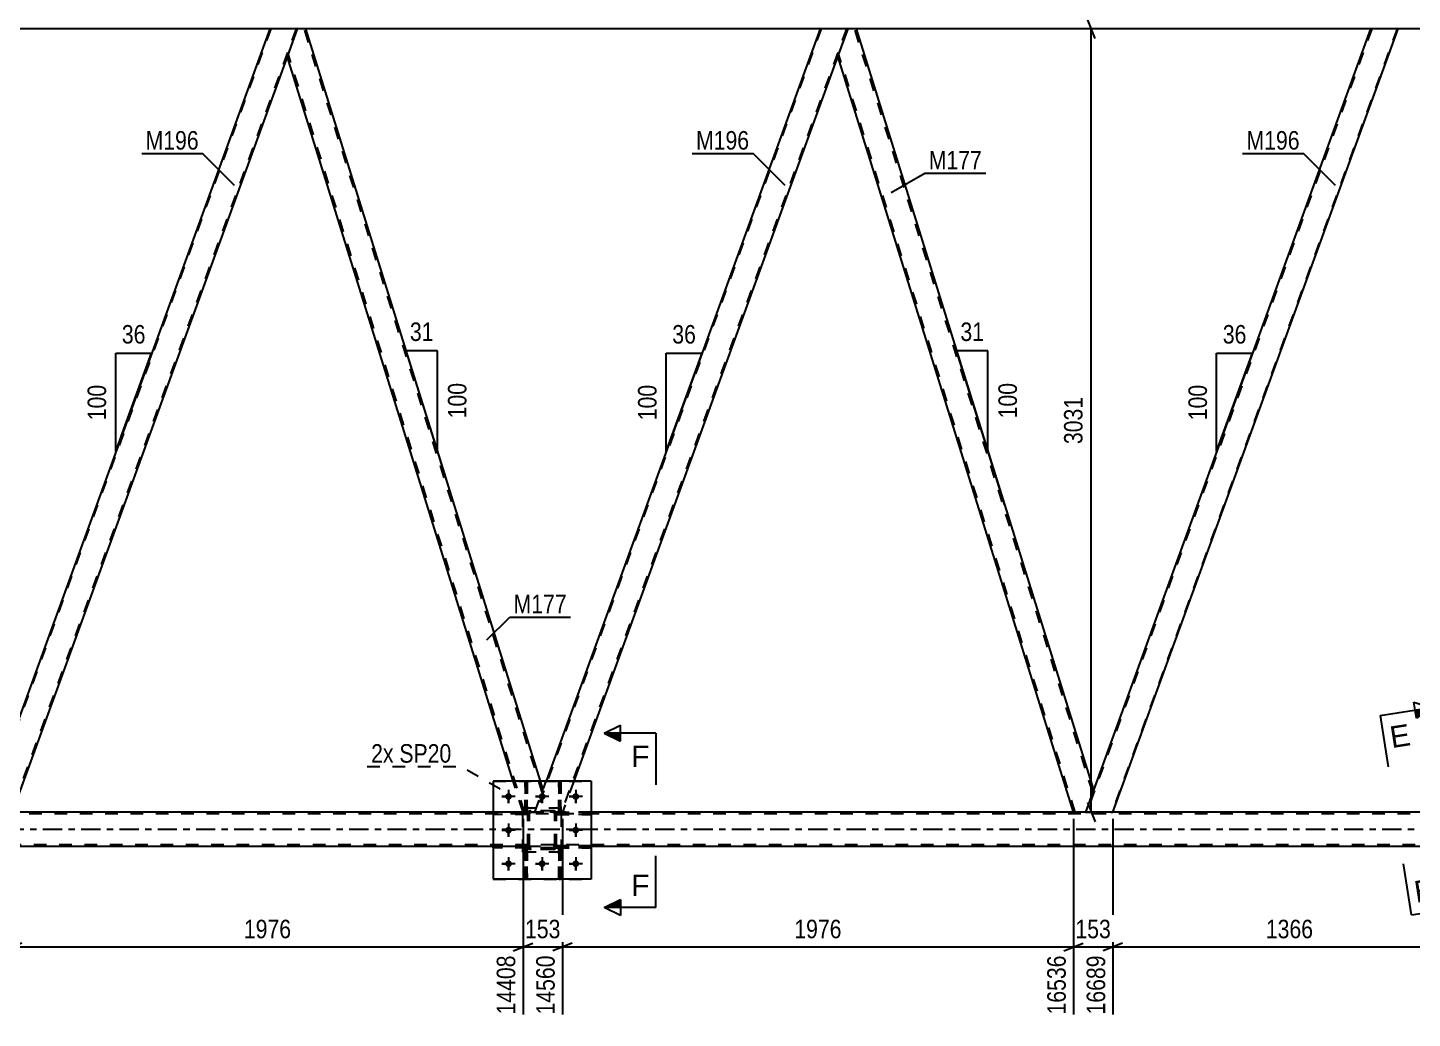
# Model space of a CAD drawing. Header units: millimetres. Extents: x 0 to 841, y 0 to 594.
# Drawn here: x 515.3 to 729.5, y 298.8 to 452 of the extents above; entities that cross this region are included whole.
import ezdxf

# ---------------------------------------------------------------- set-up
doc = ezdxf.new("R2010")
doc.units = ezdxf.units.MM
doc.linetypes.add('DXK_LINE_DOT2', pattern=[3.9198, 1.9599, -1.9599])
doc.linetypes.add('DXK_LINE_DOT3', pattern=[5.9187, 2.979, -0.9799, 0.9799, -0.9799])
doc.styles.add('Arial', font='ARIAL.TTF', dxfattribs={"height": 0.2})
doc.styles.add('Arial Narrow', font='ARIALN.TTF', dxfattribs={"height": 0.2})

# ---------------------------------------------------------------- blocks, each defined once
blk = doc.blocks.new('Part-318933943-5283 - 4933')
at = {"color": 7, "linetype": 'DXK_LINE_DOT2'}
for p, q in [((587.29, 335.47), (602.49, 335.47)), ((587.29, 335.47), (587.29, 320.27)), ((602.49, 335.47), (602.49, 320.27)), ((587.29, 320.27), (602.49, 320.27))]:
    blk.add_line(p, q, dxfattribs=at)
blk = doc.blocks.new('Part-318933943-5340 - 4933')
at = {"color": 7, "linetype": 'DXK_LINE_DOT2'}
for p, q in [((597.89, 331.27), (591.89, 331.27)), ((591.89, 324.47), (591.89, 331.27)), ((597.89, 324.47), (597.89, 331.27)), ((597.89, 324.47), (591.89, 324.47))]:
    blk.add_line(p, q, dxfattribs=at)
blk = doc.blocks.new('Part-318933943-5014 - 4933')
at = {"color": 7, "linetype": 'DXK_LINE_DOT2'}
for p, q in [((597.45, 320.27), (597.45, 325.1)), ((597.45, 325.1), (597.77, 325.1)), ((597.45, 324.5), (597.77, 324.5)), ((597.77, 325.1), (597.77, 320.27)), ((597.77, 320.27), (597.45, 320.27))]:
    blk.add_line(p, q, dxfattribs=at)
blk = doc.blocks.new('Bolt-318933943-5167 - 4933')
at = {"linetype": 'Continuous'}
for points in [[(590.21, 333.07, -1), (589.17, 333.07, -1)], [(595.41, 333.07, -1), (594.37, 333.07, -1)], [(600.61, 333.07, -1), (599.57, 333.07, -1)], [(590.21, 327.87, -1), (589.17, 327.87, -1)], [(600.61, 327.87, -1), (599.57, 327.87, -1)], [(590.21, 322.67, -1), (589.17, 322.67, -1)], [(595.41, 322.67, -1), (594.37, 322.67, -1)], [(600.61, 322.67, -1), (599.57, 322.67, -1)]]:
    blk.add_hatch(color=1, dxfattribs=at).paths.add_polyline_path(points)
at = {"color": 1, "linetype": 'Continuous'}
for p, q in [((589.69, 334.11), (589.69, 332.03)), ((594.89, 334.11), (594.89, 332.03)), ((600.09, 334.11), (600.09, 332.03)), ((590.73, 333.07), (588.65, 333.07)), ((595.93, 333.07), (593.85, 333.07)), ((601.13, 333.07), (599.05, 333.07)), ((590.73, 327.87), (588.65, 327.87)), ((589.69, 328.91), (589.69, 326.83)), ((601.13, 327.87), (599.05, 327.87)), ((600.09, 328.91), (600.09, 326.83)), ((589.69, 323.71), (589.69, 321.63)), ((594.89, 323.71), (594.89, 321.63)), ((600.09, 323.71), (600.09, 321.63)), ((590.73, 322.67), (588.65, 322.67)), ((595.93, 322.67), (593.85, 322.67)), ((601.13, 322.67), (599.05, 322.67))]:
    blk.add_line(p, q, dxfattribs=at)
blk = doc.blocks.new('Part-318933943-5245 - 4933')
at = {"color": 7, "linetype": 'DXK_LINE_DOT2'}
for p, q in [((638.07, 451.86), (593.95, 330.64)), ((641.98, 451.86), (597.86, 330.64)), ((642.15, 451.86), (640.62, 447.66)), ((593.78, 330.64), (595.53, 335.47)), ((599.79, 335.47), (598.03, 330.64)), ((598.03, 330.64), (593.78, 330.64))]:
    blk.add_line(p, q, dxfattribs=at)
at = {"color": 2, "linetype": 'Continuous'}
for p, q in [((637.9, 451.86), (595.53, 335.47)), ((642.15, 451.86), (637.9, 451.86)), ((640.62, 447.66), (599.79, 335.47))]:
    blk.add_line(p, q, dxfattribs=at)
blk = doc.blocks.new('Part-318933943-5008 - 4933')
at = {"color": 7, "linetype": 'DXK_LINE_DOT2'}
for p, q in [((597.45, 330.62), (597.45, 335.47)), ((597.45, 335.47), (597.77, 335.47)), ((597.77, 335.47), (597.77, 330.62)), ((597.45, 331.22), (597.77, 331.22)), ((597.77, 330.62), (597.45, 330.62))]:
    blk.add_line(p, q, dxfattribs=at)
blk = doc.blocks.new('Part-318933943-5011 - 4933')
at = {"color": 7, "linetype": 'DXK_LINE_DOT2'}
for p, q in [((592.25, 330.62), (592.25, 335.47)), ((592.25, 335.47), (592.57, 335.47)), ((592.57, 335.47), (592.57, 330.62)), ((592.25, 331.22), (592.57, 331.22)), ((592.57, 330.62), (592.25, 330.62))]:
    blk.add_line(p, q, dxfattribs=at)
blk = doc.blocks.new('Part-318933943-5017 - 4933')
at = {"color": 7, "linetype": 'DXK_LINE_DOT2'}
for p, q in [((592.25, 320.27), (592.25, 325.1)), ((592.25, 325.1), (592.57, 325.1)), ((592.25, 324.5), (592.57, 324.5)), ((592.57, 325.1), (592.57, 320.27)), ((592.57, 320.27), (592.25, 320.27))]:
    blk.add_line(p, q, dxfattribs=at)
blk = doc.blocks.new('Part-318933943-5123 - 4933')
at = {"color": 7, "linetype": 'DXK_LINE_DOT2'}
for p, q in [((597.77, 325.1), (597.45, 325.1)), ((597.45, 325.1), (597.45, 320.27)), ((597.45, 324.5), (597.77, 324.5)), ((597.77, 320.27), (597.77, 325.1)), ((597.45, 320.27), (597.77, 320.27))]:
    blk.add_line(p, q, dxfattribs=at)
blk = doc.blocks.new('Part-318933943-5070 - 4933')
at = {"color": 7, "linetype": 'DXK_LINE_DOT2'}
for p, q in [((592.69, 325.43), (587.29, 325.43)), ((587.29, 325.11), (587.29, 325.43)), ((592.69, 325.11), (587.29, 325.11)), ((592.09, 325.11), (592.09, 325.43)), ((592.69, 325.43), (592.69, 325.11))]:
    blk.add_line(p, q, dxfattribs=at)
blk = doc.blocks.new('Part-318933943-5071 - 4933')
at = {"color": 7, "linetype": 'DXK_LINE_DOT2'}
for p, q in [((592.69, 330.63), (587.29, 330.63)), ((587.29, 330.31), (587.29, 330.63)), ((592.69, 330.31), (587.29, 330.31)), ((592.09, 330.31), (592.09, 330.63)), ((592.69, 330.63), (592.69, 330.31))]:
    blk.add_line(p, q, dxfattribs=at)
blk = doc.blocks.new('Part-318933943-5119 - 4933')
at = {"color": 7, "linetype": 'DXK_LINE_DOT2'}
for p, q in [((602.49, 325.43), (597.09, 325.43)), ((597.09, 325.43), (597.09, 325.11)), ((597.09, 325.11), (602.49, 325.11)), ((597.69, 325.11), (597.69, 325.43)), ((602.49, 325.11), (602.49, 325.43))]:
    blk.add_line(p, q, dxfattribs=at)
blk = doc.blocks.new('Part-318933943-5120 - 4933')
at = {"color": 7, "linetype": 'DXK_LINE_DOT2'}
for p, q in [((602.49, 330.63), (597.09, 330.63)), ((597.09, 330.63), (597.09, 330.31)), ((597.09, 330.31), (602.49, 330.31)), ((597.69, 330.31), (597.69, 330.63)), ((602.49, 330.31), (602.49, 330.63))]:
    blk.add_line(p, q, dxfattribs=at)
blk = doc.blocks.new('Bolt-318933943-5168 - 4933')
at = {"color": 1, "linetype": 'Continuous'}
for p, q in [((589.69, 334.11), (589.69, 333.41)), ((594.89, 334.11), (594.89, 333.41)), ((600.09, 334.11), (600.09, 333.41)), ((588.65, 333.07), (589.35, 333.07)), ((589.69, 332.03), (589.69, 332.72)), ((590.73, 333.07), (590.04, 333.07)), ((593.85, 333.07), (594.55, 333.07)), ((594.89, 332.03), (594.89, 332.72)), ((595.93, 333.07), (595.24, 333.07)), ((599.05, 333.07), (599.75, 333.07)), ((600.09, 332.03), (600.09, 332.72)), ((601.13, 333.07), (600.44, 333.07)), ((588.65, 327.87), (589.35, 327.87)), ((589.69, 328.91), (589.69, 328.21)), ((590.73, 327.87), (590.04, 327.87)), ((599.05, 327.87), (599.75, 327.87)), ((600.09, 328.91), (600.09, 328.21)), ((601.13, 327.87), (600.44, 327.87)), ((589.69, 326.83), (589.69, 327.52)), ((600.09, 326.83), (600.09, 327.52)), ((589.69, 323.71), (589.69, 323.01)), ((594.89, 323.71), (594.89, 323.01)), ((600.09, 323.71), (600.09, 323.01)), ((588.65, 322.67), (589.35, 322.67)), ((589.69, 321.63), (589.69, 322.32)), ((590.73, 322.67), (590.04, 322.67)), ((593.85, 322.67), (594.55, 322.67)), ((594.89, 321.63), (594.89, 322.32)), ((595.93, 322.67), (595.24, 322.67)), ((599.05, 322.67), (599.75, 322.67)), ((600.09, 321.63), (600.09, 322.32)), ((601.13, 322.67), (600.44, 322.67))]:
    blk.add_line(p, q, dxfattribs=at)
blk = doc.blocks.new('Part-318933943-5229 - 4933')
at = {"color": 7, "linetype": 'DXK_LINE_DOT2'}
for p, q in [((597.89, 331.27), (591.89, 331.27)), ((591.89, 324.47), (591.89, 331.27)), ((597.89, 324.47), (597.89, 331.27)), ((597.89, 324.47), (591.89, 324.47))]:
    blk.add_line(p, q, dxfattribs=at)
blk = doc.blocks.new('Part-318933943-5246 - 4933')
at = {"color": 7, "linetype": 'DXK_LINE_DOT2'}
for p, q in [((592.69, 330.63), (587.29, 330.63)), ((587.29, 330.63), (587.29, 330.31)), ((592.69, 330.31), (587.29, 330.31)), ((592.09, 330.31), (592.09, 330.63)), ((592.69, 330.31), (592.69, 330.63))]:
    blk.add_line(p, q, dxfattribs=at)
blk = doc.blocks.new('Part-318933943-5262 - 4933')
at = {"color": 7, "linetype": 'DXK_LINE_DOT2'}
for p, q in [((723.2, 451.86), (679.08, 330.64)), ((727.12, 451.86), (683, 330.64)), ((680.16, 334.06), (678.91, 330.64)), ((678.91, 330.64), (683.17, 330.64))]:
    blk.add_line(p, q, dxfattribs=at)
at = {"color": 2, "linetype": 'Continuous'}
for p, q in [((723.03, 451.86), (680.16, 334.06)), ((683.17, 330.64), (727.29, 451.86)), ((727.29, 451.86), (723.03, 451.86))]:
    blk.add_line(p, q, dxfattribs=at)
blk = doc.blocks.new('Part-318933943-5267 - 4933')
at = {"color": 2, "linetype": 'Continuous'}
for p, q in [((642.15, 451.86), (640.62, 447.66)), ((643.47, 451.86), (642.15, 451.86)), ((643.47, 451.86), (680.17, 334.11)), ((677.07, 330.64), (640.61, 447.61)), ((680.01, 333.65), (678.91, 330.64)), ((680.15, 334.06), (680.01, 333.65)), ((680.16, 334.06), (680.15, 334.06))]:
    blk.add_line(p, q, dxfattribs=at)
at = {"color": 7, "linetype": 'DXK_LINE_DOT2'}
for p, q in [((680.04, 333.74), (643.22, 451.86)), ((640.62, 447.66), (640.61, 447.61)), ((677.32, 330.64), (640.74, 447.98)), ((680.17, 334.11), (680.16, 334.06)), ((680.01, 333.65), (680.09, 333.89)), ((678.91, 330.64), (677.07, 330.64))]:
    blk.add_line(p, q, dxfattribs=at)
blk = doc.blocks.new('Part-318933943-5270 - 4933')
at = {"color": 2, "linetype": 'Continuous'}
blk.add_line((597.77, 335.47), (597.45, 335.47), dxfattribs=at)
at = {"color": 7, "linetype": 'DXK_LINE_DOT2'}
for p, q in [((597.45, 335.47), (597.45, 330.62)), ((597.77, 330.62), (597.77, 335.47)), ((597.45, 331.22), (597.77, 331.22)), ((597.45, 330.62), (597.77, 330.62))]:
    blk.add_line(p, q, dxfattribs=at)
blk = doc.blocks.new('Part-318933943-5273 - 4933')
at = {"color": 2, "linetype": 'Continuous'}
blk.add_line((592.57, 335.47), (592.25, 335.47), dxfattribs=at)
at = {"color": 7, "linetype": 'DXK_LINE_DOT2'}
for p, q in [((592.25, 335.47), (592.25, 330.62)), ((592.57, 330.62), (592.57, 335.47)), ((592.25, 331.22), (592.57, 331.22)), ((592.25, 330.62), (592.57, 330.62))]:
    blk.add_line(p, q, dxfattribs=at)
blk = doc.blocks.new('Part-318933943-5277 - 4933')
at = {"color": 7, "linetype": 'DXK_LINE_DOT2'}
for p, q in [((592.69, 330.39), (592.73, 330.57)), ((592.73, 330.57), (592.69, 330.39)), ((592.69, 325.35), (592.69, 330.39)), ((592.93, 330.39), (592.95, 330.48)), ((592.93, 325.35), (592.93, 330.39)), ((592.95, 330.48), (593, 330.56)), ((592.99, 330.83), (593.17, 330.87)), ((593.17, 330.87), (592.99, 330.83)), ((593, 330.56), (593.08, 330.61)), ((593.08, 330.61), (593.17, 330.63)), ((596.61, 330.87), (593.17, 330.87)), ((593.17, 330.63), (596.61, 330.63)), ((596.61, 330.87), (596.8, 330.83)), ((596.8, 330.83), (596.61, 330.87)), ((596.61, 330.63), (596.7, 330.61)), ((596.7, 330.61), (596.78, 330.56)), ((596.78, 330.56), (596.83, 330.48)), ((596.83, 330.48), (596.85, 330.39)), ((596.85, 325.35), (596.85, 330.39)), ((597.06, 330.57), (597.09, 330.39)), ((597.09, 330.39), (597.06, 330.57)), ((597.09, 325.35), (597.09, 330.39)), ((592.73, 325.16), (592.69, 325.35)), ((592.69, 325.35), (592.73, 325.16)), ((592.95, 325.25), (592.93, 325.35)), ((593, 325.18), (592.95, 325.25)), ((593.17, 324.87), (592.99, 324.9)), ((592.99, 324.9), (593.17, 324.87)), ((593.08, 325.12), (593, 325.18)), ((593.17, 325.11), (593.08, 325.12)), ((596.61, 325.11), (593.17, 325.11)), ((596.61, 324.87), (593.17, 324.87)), ((596.7, 325.12), (596.61, 325.11)), ((596.8, 324.9), (596.61, 324.87)), ((596.61, 324.87), (596.8, 324.9)), ((596.78, 325.18), (596.7, 325.12)), ((596.83, 325.25), (596.78, 325.18)), ((596.85, 325.35), (596.83, 325.25)), ((597.09, 325.35), (597.06, 325.16)), ((597.06, 325.16), (597.09, 325.35))]:
    blk.add_line(p, q, dxfattribs=at)
at = {"color": 7, "linetype": 'DXK_LINE_DOT3'}
blk.add_line((594.89, 327.87), (594.89, 327.87), dxfattribs=at)
at = {"color": 7, "linetype": 'DXK_LINE_DOT2'}
for centre, start, end in [((593.17, 330.39), 112.5, 157.5), ((593.17, 330.39), 112.5, 157.5), ((596.61, 330.39), 22.5, 67.5), ((596.61, 330.39), 22.5, 67.5), ((593.17, 325.35), 202.5, 247.5), ((593.17, 325.35), 202.5, 247.5), ((596.61, 325.35), 292.5, 337.5), ((596.61, 325.35), 292.5, 337.5)]:
    blk.add_arc(centre, 0.48, start, end, dxfattribs=at)
blk = doc.blocks.new('Part-318933943-5286 - 4933')
at = {"color": 7, "linetype": 'DXK_LINE_DOT2'}
for p, q in [((597.09, 330.31), (597.09, 330.63)), ((597.09, 330.63), (602.49, 330.63)), ((602.49, 330.31), (597.09, 330.31)), ((597.69, 330.31), (597.69, 330.63)), ((602.49, 330.63), (602.49, 330.31))]:
    blk.add_line(p, q, dxfattribs=at)
blk = doc.blocks.new('Part-318933943-5302 - 4933')
at = {"color": 2, "linetype": 'Continuous'}
for p, q in [((602.49, 335.47), (587.29, 335.47)), ((587.29, 335.47), (587.29, 320.27)), ((602.49, 335.47), (602.49, 320.27)), ((602.49, 320.27), (587.29, 320.27))]:
    blk.add_line(p, q, dxfattribs=at)
blk = doc.blocks.new('Part-318933943-5308 - 4933')
at = {"color": 7, "linetype": 'DXK_LINE_DOT2'}
for p, q in [((592.69, 325.43), (587.29, 325.43)), ((587.29, 325.43), (587.29, 325.11)), ((592.69, 325.11), (587.29, 325.11)), ((592.09, 325.11), (592.09, 325.43)), ((592.69, 325.11), (592.69, 325.43))]:
    blk.add_line(p, q, dxfattribs=at)
blk = doc.blocks.new('Part-318933943-5313 - 4933')
at = {"color": 2, "linetype": 'Continuous'}
for p, q in [((552.76, 451.86), (473.2, 451.86)), ((637.9, 451.86), (558.34, 451.86)), ((723.03, 451.86), (643.47, 451.86)), ((779.29, 451.86), (727.29, 451.86))]:
    blk.add_line(p, q, dxfattribs=at)
at = {"color": 7, "linetype": 'DXK_LINE_DOT2'}
for p, q in [((558.34, 451.86), (552.76, 451.86)), ((643.47, 451.86), (637.9, 451.86)), ((727.29, 451.86), (723.03, 451.86))]:
    blk.add_line(p, q, dxfattribs=at)
blk = doc.blocks.new('Part-318933943-5333 - 4933')
at = {"color": 7, "linetype": 'DXK_LINE_DOT2'}
for p, q in [((597.09, 325.11), (597.09, 325.43)), ((597.09, 325.43), (602.49, 325.43)), ((602.49, 325.11), (597.09, 325.11)), ((597.69, 325.11), (597.69, 325.43)), ((602.49, 325.43), (602.49, 325.11))]:
    blk.add_line(p, q, dxfattribs=at)
blk = doc.blocks.new('Part-318933943-5339 - 4933')
at = {"color": 7, "linetype": 'DXK_LINE_DOT2'}
for p, q in [((592.69, 330.39), (592.73, 330.57)), ((592.73, 330.57), (592.69, 330.39)), ((592.69, 325.35), (592.69, 330.39)), ((592.93, 330.39), (592.95, 330.48)), ((592.93, 325.35), (592.93, 330.39)), ((592.95, 330.48), (593, 330.56)), ((592.99, 330.83), (593.17, 330.87)), ((593.17, 330.87), (592.99, 330.83)), ((593, 330.56), (593.08, 330.61)), ((593.08, 330.61), (593.17, 330.63)), ((596.61, 330.87), (593.17, 330.87)), ((593.17, 330.63), (596.61, 330.63)), ((596.61, 330.87), (596.8, 330.83)), ((596.8, 330.83), (596.61, 330.87)), ((596.61, 330.63), (596.7, 330.61)), ((596.7, 330.61), (596.78, 330.56)), ((596.78, 330.56), (596.83, 330.48)), ((596.83, 330.48), (596.85, 330.39)), ((596.85, 325.35), (596.85, 330.39)), ((597.06, 330.57), (597.09, 330.39)), ((597.09, 330.39), (597.06, 330.57)), ((597.09, 325.35), (597.09, 330.39)), ((592.73, 325.16), (592.69, 325.35)), ((592.69, 325.35), (592.73, 325.16)), ((592.95, 325.25), (592.93, 325.35)), ((593, 325.18), (592.95, 325.25)), ((593.17, 324.87), (592.99, 324.9)), ((592.99, 324.9), (593.17, 324.87)), ((593.08, 325.12), (593, 325.18)), ((593.17, 325.11), (593.08, 325.12)), ((596.61, 325.11), (593.17, 325.11)), ((596.61, 324.87), (593.17, 324.87)), ((596.7, 325.12), (596.61, 325.11)), ((596.8, 324.9), (596.61, 324.87)), ((596.61, 324.87), (596.8, 324.9)), ((596.78, 325.18), (596.7, 325.12)), ((596.83, 325.25), (596.78, 325.18)), ((596.85, 325.35), (596.83, 325.25)), ((597.09, 325.35), (597.06, 325.16)), ((597.06, 325.16), (597.09, 325.35))]:
    blk.add_line(p, q, dxfattribs=at)
at = {"color": 7, "linetype": 'DXK_LINE_DOT3'}
blk.add_line((594.89, 327.87), (594.89, 327.87), dxfattribs=at)
at = {"color": 7, "linetype": 'DXK_LINE_DOT2'}
for centre, start, end in [((593.17, 330.39), 112.5, 157.5), ((593.17, 330.39), 112.5, 157.5), ((596.61, 330.39), 22.5, 67.5), ((596.61, 330.39), 22.5, 67.5), ((593.17, 325.35), 202.5, 247.5), ((593.17, 325.35), 202.5, 247.5), ((596.61, 325.35), 292.5, 337.5), ((596.61, 325.35), 292.5, 337.5)]:
    blk.add_arc(centre, 0.48, start, end, dxfattribs=at)
blk = doc.blocks.new('Part-318933943-5347 - 4933')
at = {"color": 7, "linetype": 'DXK_LINE_DOT2'}
for p, q in [((592.57, 325.1), (592.25, 325.1)), ((592.25, 325.1), (592.25, 320.27)), ((592.25, 324.5), (592.57, 324.5)), ((592.57, 320.27), (592.57, 325.1)), ((592.25, 320.27), (592.57, 320.27))]:
    blk.add_line(p, q, dxfattribs=at)
blk = doc.blocks.new('Part-318933943-5355 - 4933')
at = {"color": 2, "linetype": 'Continuous'}
for p, q in [((557.02, 451.86), (555.49, 447.66)), ((558.34, 451.86), (557.02, 451.86)), ((594.62, 335.47), (558.34, 451.86)), ((590.43, 335.47), (555.47, 447.61))]:
    blk.add_line(p, q, dxfattribs=at)
at = {"color": 7, "linetype": 'DXK_LINE_DOT2'}
for p, q in [((594.9, 333.74), (558.09, 451.86)), ((555.49, 447.66), (555.47, 447.61)), ((592.18, 330.64), (555.61, 447.98)), ((591.93, 330.64), (590.43, 335.47)), ((593.78, 330.64), (595.04, 334.11)), ((595.04, 334.11), (594.62, 335.47)), ((591.93, 330.64), (593.78, 330.64))]:
    blk.add_line(p, q, dxfattribs=at)
blk = doc.blocks.new('Part-318933943-5360 - 4933')
at = {"color": 7, "linetype": 'DXK_LINE_DOT2'}
for p, q in [((552.93, 451.86), (508.81, 330.64)), ((556.85, 451.86), (512.73, 330.64)), ((557.02, 451.86), (555.49, 447.66)), ((509.89, 334.06), (508.64, 330.64)), ((512.9, 330.64), (508.64, 330.64))]:
    blk.add_line(p, q, dxfattribs=at)
at = {"color": 2, "linetype": 'Continuous'}
for p, q in [((552.76, 451.86), (509.89, 334.06)), ((557.02, 451.86), (552.76, 451.86)), ((555.49, 447.66), (512.9, 330.64))]:
    blk.add_line(p, q, dxfattribs=at)
blk = doc.blocks.new('Part-318933943-5375 - 4933')
at = {"color": 7, "linetype": 'DXK_LINE_DOT2'}
for p, q in [((737, 330.4), (61.94, 330.4)), ((602.49, 330.64), (587.29, 330.64)), ((737.75, 325.6), (61.94, 325.6)), ((602.49, 325.36), (587.29, 325.36))]:
    blk.add_line(p, q, dxfattribs=at)
at = {"color": 2, "linetype": 'Continuous'}
for p, q in [((587.29, 330.64), (347.09, 330.64)), ((736.96, 330.64), (602.49, 330.64)), ((587.29, 325.36), (347.09, 325.36)), ((737.79, 325.36), (602.49, 325.36))]:
    blk.add_line(p, q, dxfattribs=at)
at = {"color": 7, "linetype": 'DXK_LINE_DOT3'}
blk.add_line((61.94, 328), (737.37, 328), dxfattribs=at)
blk = doc.blocks.new('AngleDimension-318933943-29864 - 4933')
at = {"color": 7, "linetype": 'Continuous'}
for p, q in [((614.08, 401.65), (619.62, 401.65)), ((614.08, 386.43), (619.62, 401.65)), ((614.08, 386.43), (614.08, 401.65)), ((614.93, 388.76), (619.62, 401.65))]:
    blk.add_line(p, q, dxfattribs=at)
at = {"color": 0}
for points in [[(619.28, 402.55), (619.28, 406.75), (614.42, 406.75), (614.42, 402.55)], [(613.18, 397.38), (608.98, 397.38), (608.98, 390.69), (613.18, 390.69)]]:
    blk.add_wipeout(points, dxfattribs=at)
at = {"color": 3, "style": 'Arial Narrow'}
blk.add_text('36', height=2.863, dxfattribs=at).set_placement((615.02, 403.15))
blk.add_text('100', height=2.863, rotation=90.0002, dxfattribs=at).set_placement((612.58, 391.29))
blk = doc.blocks.new('StraightDimension-318933943-29385 - 4933')
at = {"color": 7, "linetype": 'Continuous'}
for p, q in [((683.17, 329.64), (683.17, 299.35)), ((737.79, 324.36), (737.79, 299.35)), ((684.67, 310.39), (681.67, 309.19)), ((683.17, 309.79), (737.79, 309.79)), ((736.29, 309.19), (739.29, 310.39))]:
    blk.add_line(p, q, dxfattribs=at)
at = {"color": 0}
blk.add_wipeout([(714.73, 310.54), (714.73, 314.74), (706.22, 314.74), (706.22, 310.54)], dxfattribs=at)
at = {"color": 0, "linetype": 'Continuous'}
blk.add_wipeout([(737.19, 309.09), (732.99, 309.09), (732.99, 298.75), (737.19, 298.75)], dxfattribs=at)
at = {"color": 3, "style": 'Arial Narrow'}
blk.add_text('1366', height=2.863, dxfattribs=at).set_placement((706.82, 311.14))
at = {"color": 3, "linetype": 'Continuous', "style": 'Arial Narrow'}
blk.add_text('18054', height=2.863, rotation=90.0002, dxfattribs=at).set_placement((736.59, 299.35))
blk = doc.blocks.new('StraightDimension-318933943-29386 - 4933')
at = {"color": 7, "linetype": 'Continuous'}
for p, q in [((677.07, 329.64), (677.07, 299.35)), ((683.17, 329.64), (683.17, 299.35)), ((675.57, 309.19), (678.57, 310.39)), ((677.07, 309.79), (683.17, 309.79)), ((684.67, 310.39), (681.67, 309.19))]:
    blk.add_line(p, q, dxfattribs=at)
at = {"color": 0}
blk.add_wipeout([(683.46, 310.54), (683.46, 314.74), (676.77, 314.74), (676.77, 310.54)], dxfattribs=at)
at = {"color": 0, "linetype": 'Continuous'}
blk.add_wipeout([(682.57, 309.09), (678.37, 309.09), (678.37, 298.75), (682.57, 298.75)], dxfattribs=at)
at = {"color": 3, "style": 'Arial Narrow'}
blk.add_text('153', height=2.863, dxfattribs=at).set_placement((677.37, 311.14))
at = {"color": 3, "linetype": 'Continuous', "style": 'Arial Narrow'}
blk.add_text('16689', height=2.863, rotation=90.0002, dxfattribs=at).set_placement((681.97, 299.35))
blk = doc.blocks.new('StraightDimension-318933943-5428 - 4933')
at = {"color": 7, "linetype": 'Continuous'}
for p, q in [((734.88, 451.86), (676.97, 451.86)), ((680.42, 450.36), (679.22, 453.36)), ((679.82, 330.64), (679.82, 451.86)), ((679.22, 332.14), (680.42, 329.14)), ((706.63, 330.64), (676.97, 330.64))]:
    blk.add_line(p, q, dxfattribs=at)
at = {"color": 0}
blk.add_wipeout([(679.07, 395.51), (674.87, 395.51), (674.87, 386.99), (679.07, 386.99)], dxfattribs=at)
at = {"color": 3, "style": 'Arial Narrow'}
blk.add_text('3031', height=2.863, rotation=90.0002, dxfattribs=at).set_placement((678.47, 387.6))
blk = doc.blocks.new('StraightDimension-318933943-29387 - 4933')
at = {"color": 7, "linetype": 'Continuous'}
for p, q in [((598.03, 329.64), (598.03, 299.35)), ((677.07, 329.64), (677.07, 299.35)), ((599.53, 310.39), (596.53, 309.19)), ((598.03, 309.79), (677.07, 309.79)), ((675.57, 309.19), (678.57, 310.39))]:
    blk.add_line(p, q, dxfattribs=at)
at = {"color": 0}
blk.add_wipeout([(641.81, 310.54), (641.81, 314.74), (633.29, 314.74), (633.29, 310.54)], dxfattribs=at)
at = {"color": 0, "linetype": 'Continuous'}
blk.add_wipeout([(676.47, 309.09), (672.27, 309.09), (672.27, 298.75), (676.47, 298.75)], dxfattribs=at)
at = {"color": 3, "style": 'Arial Narrow'}
blk.add_text('1976', height=2.863, dxfattribs=at).set_placement((633.89, 311.14))
at = {"color": 3, "linetype": 'Continuous', "style": 'Arial Narrow'}
blk.add_text('16536', height=2.863, rotation=90.0002, dxfattribs=at).set_placement((675.87, 299.35))
blk = doc.blocks.new('StraightDimension-318933943-29388 - 4933')
at = {"color": 7, "linetype": 'Continuous'}
for p, q in [((591.93, 329.64), (591.93, 299.35)), ((598.03, 329.64), (598.03, 299.35)), ((590.43, 309.19), (593.43, 310.39)), ((591.93, 309.79), (598.03, 309.79)), ((599.53, 310.39), (596.53, 309.19))]:
    blk.add_line(p, q, dxfattribs=at)
at = {"color": 0}
blk.add_wipeout([(598.32, 310.54), (598.32, 314.74), (591.64, 314.74), (591.64, 310.54)], dxfattribs=at)
at = {"color": 0, "linetype": 'Continuous'}
blk.add_wipeout([(597.43, 309.09), (593.23, 309.09), (593.23, 298.75), (597.43, 298.75)], dxfattribs=at)
at = {"color": 3, "style": 'Arial Narrow'}
blk.add_text('153', height=2.863, dxfattribs=at).set_placement((592.24, 311.14))
at = {"color": 3, "linetype": 'Continuous', "style": 'Arial Narrow'}
blk.add_text('14560', height=2.863, rotation=90.0002, dxfattribs=at).set_placement((596.83, 299.35))
blk = doc.blocks.new('StraightDimension-318933943-29389 - 4933')
at = {"color": 7, "linetype": 'Continuous'}
for p, q in [((512.9, 329.64), (512.9, 299.35)), ((591.93, 329.64), (591.93, 299.35)), ((514.4, 310.39), (511.4, 309.19)), ((512.9, 309.79), (591.93, 309.79)), ((590.43, 309.19), (593.43, 310.39))]:
    blk.add_line(p, q, dxfattribs=at)
at = {"color": 0}
blk.add_wipeout([(556.67, 310.54), (556.67, 314.74), (548.16, 314.74), (548.16, 310.54)], dxfattribs=at)
at = {"color": 0, "linetype": 'Continuous'}
blk.add_wipeout([(591.33, 309.09), (587.13, 309.09), (587.13, 298.75), (591.33, 298.75)], dxfattribs=at)
at = {"color": 3, "style": 'Arial Narrow'}
blk.add_text('1976', height=2.863, dxfattribs=at).set_placement((548.76, 311.14))
at = {"color": 3, "linetype": 'Continuous', "style": 'Arial Narrow'}
blk.add_text('14408', height=2.863, rotation=90.0002, dxfattribs=at).set_placement((590.73, 299.35))
blk = doc.blocks.new('AngleDimension-318933943-29834 - 4933')
at = {"color": 7, "linetype": 'Continuous'}
for p, q in [((578.68, 402.05), (573.86, 402.05)), ((578.68, 386.59), (573.86, 402.05)), ((578.68, 386.59), (578.68, 402.05)), ((581.28, 378.26), (578.68, 386.59))]:
    blk.add_line(p, q, dxfattribs=at)
at = {"color": 0}
for points in [[(578.7, 402.95), (578.7, 407.15), (573.84, 407.15), (573.84, 402.95)], [(583.78, 397.66), (579.58, 397.66), (579.58, 390.98), (583.78, 390.98)]]:
    blk.add_wipeout(points, dxfattribs=at)
at = {"color": 3, "style": 'Arial Narrow'}
blk.add_text('31', height=2.863, dxfattribs=at).set_placement((574.44, 403.55))
blk.add_text('100', height=2.863, rotation=90.0002, dxfattribs=at).set_placement((583.18, 391.58))
blk = doc.blocks.new('AngleDimension-318933943-29836 - 4933')
at = {"color": 7, "linetype": 'Continuous'}
for p, q in [((528.95, 401.65), (534.49, 401.65)), ((528.95, 386.43), (534.49, 401.65)), ((528.95, 386.43), (528.95, 401.65)), ((529.8, 388.76), (534.49, 401.65))]:
    blk.add_line(p, q, dxfattribs=at)
at = {"color": 0}
for points in [[(534.14, 402.55), (534.14, 406.75), (529.29, 406.75), (529.29, 402.55)], [(528.05, 397.38), (523.85, 397.38), (523.85, 390.69), (528.05, 390.69)]]:
    blk.add_wipeout(points, dxfattribs=at)
at = {"color": 3, "style": 'Arial Narrow'}
blk.add_text('36', height=2.863, dxfattribs=at).set_placement((529.89, 403.15))
blk.add_text('100', height=2.863, rotation=90.0002, dxfattribs=at).set_placement((527.45, 391.29))
blk = doc.blocks.new('AngleDimension-318933943-29862 - 4933')
at = {"color": 7, "linetype": 'Continuous'}
for p, q in [((663.82, 402.05), (659, 402.05)), ((663.82, 386.59), (659, 402.05)), ((663.82, 386.59), (663.82, 402.05)), ((666.41, 378.26), (663.82, 386.59))]:
    blk.add_line(p, q, dxfattribs=at)
at = {"color": 0}
for points in [[(663.83, 402.95), (663.83, 407.15), (658.98, 407.15), (658.98, 402.95)], [(668.92, 397.66), (664.72, 397.66), (664.72, 390.98), (668.92, 390.98)]]:
    blk.add_wipeout(points, dxfattribs=at)
at = {"color": 3, "style": 'Arial Narrow'}
blk.add_text('31', height=2.863, dxfattribs=at).set_placement((659.58, 403.55))
blk.add_text('100', height=2.863, rotation=90.0002, dxfattribs=at).set_placement((668.32, 391.58))
blk = doc.blocks.new('AngleDimension-318933943-29892 - 4933')
at = {"color": 7, "linetype": 'Continuous'}
for p, q in [((699.21, 401.65), (704.75, 401.65)), ((699.21, 386.43), (704.75, 401.65)), ((699.21, 386.43), (699.21, 401.65)), ((700.06, 388.76), (704.75, 401.65))]:
    blk.add_line(p, q, dxfattribs=at)
at = {"color": 0}
for points in [[(704.41, 402.55), (704.41, 406.75), (699.56, 406.75), (699.56, 402.55)], [(698.31, 397.38), (694.11, 397.38), (694.11, 390.69), (698.31, 390.69)]]:
    blk.add_wipeout(points, dxfattribs=at)
at = {"color": 3, "style": 'Arial Narrow'}
blk.add_text('36', height=2.863, dxfattribs=at).set_placement((700.16, 403.15))
blk.add_text('100', height=2.863, rotation=90.0002, dxfattribs=at).set_placement((697.71, 391.29))
blk = doc.blocks.new('MarkSet-318933943-6537 - 4933')
at = {"color": 30, "linetype": 'DXK_LINE_DOT2'}
blk.add_line((588.41, 334.21), (582.35, 337.71), dxfattribs=at)
at = {"color": 0}
blk.add_wipeout([(571.91, 338.31), (571.91, 341.31), (568.44, 341.31), (568.44, 338.31)], dxfattribs=at)
blk.add_wipeout([(571.91, 338.31), (571.91, 341.31), (568.44, 341.31), (568.44, 338.31)], dxfattribs=at)
blk.add_wipeout([(580.85, 338.31), (580.85, 341.31), (572.81, 341.31), (572.81, 338.31)], dxfattribs=at)
blk.add_wipeout([(580.85, 338.31), (580.85, 341.31), (572.81, 341.31), (572.81, 338.31)], dxfattribs=at)
at = {"color": 30, "linetype": 'DXK_LINE_DOT2'}
blk.add_line((567.84, 337.71), (582.35, 337.71), dxfattribs=at)
at = {"color": 3, "style": 'Arial Narrow'}
for s, p in [('2x', (568.44, 338.31)), ('SP20', (572.81, 338.31))]:
    blk.add_text(s, height=2.863, dxfattribs=at).set_placement(p)
blk = doc.blocks.new('Mark-318933943-5241 - 4933')
at = {"color": 0}
blk.add_wipeout([(626.92, 433.16), (626.92, 436.16), (618.69, 436.16), (618.69, 433.16)], dxfattribs=at)
blk.add_wipeout([(626.92, 433.16), (626.92, 436.16), (618.69, 436.16), (618.69, 433.16)], dxfattribs=at)
at = {"color": 30, "linetype": 'Continuous'}
for p in [(618.09, 432.56), (632.47, 427.61)]:
    blk.add_line(p, (627.52, 432.56), dxfattribs=at)
at = {"color": 3, "style": 'Arial Narrow'}
blk.add_text('M196', height=2.863, dxfattribs=at).set_placement((618.69, 433.16))
blk = doc.blocks.new('Mark-318933943-5258 - 4933')
at = {"color": 0}
blk.add_wipeout([(712.05, 433.16), (712.05, 436.16), (703.83, 436.16), (703.83, 433.16)], dxfattribs=at)
blk.add_wipeout([(712.05, 433.16), (712.05, 436.16), (703.83, 436.16), (703.83, 433.16)], dxfattribs=at)
at = {"color": 30, "linetype": 'Continuous'}
for p in [(703.23, 432.56), (717.6, 427.61)]:
    blk.add_line(p, (712.65, 432.56), dxfattribs=at)
at = {"color": 3, "style": 'Arial Narrow'}
blk.add_text('M196', height=2.863, dxfattribs=at).set_placement((703.83, 433.16))
blk = doc.blocks.new('Mark-318933943-5263 - 4933')
at = {"color": 0}
blk.add_wipeout([(662.91, 430.1), (662.91, 433.1), (654.69, 433.1), (654.69, 430.1)], dxfattribs=at)
blk.add_wipeout([(662.91, 430.1), (662.91, 433.1), (654.69, 433.1), (654.69, 430.1)], dxfattribs=at)
at = {"color": 30, "linetype": 'Continuous'}
for p, q in [((648.89, 426.5), (654.09, 429.5)), ((654.09, 429.5), (663.51, 429.5))]:
    blk.add_line(p, q, dxfattribs=at)
at = {"color": 3, "style": 'Arial Narrow'}
blk.add_text('M177', height=2.863, dxfattribs=at).set_placement((654.69, 430.1))
blk = doc.blocks.new('Mark-318933943-5351 - 4933')
at = {"color": 0}
blk.add_wipeout([(598.69, 361.43), (598.69, 364.43), (590.47, 364.43), (590.47, 361.43)], dxfattribs=at)
blk.add_wipeout([(598.69, 361.43), (598.69, 364.43), (590.47, 364.43), (590.47, 361.43)], dxfattribs=at)
at = {"color": 30, "linetype": 'Continuous'}
for p, q in [((586.33, 357.3), (589.87, 360.83)), ((589.87, 360.83), (599.29, 360.83))]:
    blk.add_line(p, q, dxfattribs=at)
at = {"color": 3, "style": 'Arial Narrow'}
blk.add_text('M177', height=2.863, dxfattribs=at).set_placement((590.47, 361.43))
blk = doc.blocks.new('Mark-318933943-5356 - 4933')
at = {"color": 0}
blk.add_wipeout([(541.78, 433.16), (541.78, 436.16), (533.56, 436.16), (533.56, 433.16)], dxfattribs=at)
blk.add_wipeout([(541.78, 433.16), (541.78, 436.16), (533.56, 436.16), (533.56, 433.16)], dxfattribs=at)
at = {"color": 30, "linetype": 'Continuous'}
for p in [(532.96, 432.56), (547.33, 427.61)]:
    blk.add_line(p, (542.38, 432.56), dxfattribs=at)
at = {"color": 3, "style": 'Arial Narrow'}
blk.add_text('M196', height=2.863, dxfattribs=at).set_placement((533.56, 433.16))
blk = doc.blocks.new('SectionMark-318933943-31527 - 4933')
at = {"linetype": 'Continuous'}
blk.add_hatch(color=6, dxfattribs=at).paths.add_polyline_path([(734.77, 315.6), (734.57, 316.84), (737.24, 315.99)])
at = {"color": 6, "linetype": 'Continuous'}
for p, q in [((729.73, 347.67), (732.39, 346.82)), ((724.49, 345.58), (732.39, 346.82)), ((737.24, 315.99), (734.57, 316.84)), ((734.57, 316.84), (734.96, 314.37)), ((737.24, 315.99), (734.96, 314.37))]:
    blk.add_line(p, q, dxfattribs=at)
at = {"color": 0, "linetype": 'Continuous'}
for points in [[(729.37, 341.03), (728.82, 344.49), (725.75, 344.01), (726.29, 340.55)], [(733.12, 317.12), (732.58, 320.57), (729.51, 320.09), (730.05, 316.63)]]:
    blk.add_wipeout(points, dxfattribs=at)
at = {"linetype": 'Continuous'}
blk.add_hatch(color=6, dxfattribs=at).paths.add_polyline_path([(730.12, 345.2), (729.92, 346.44), (732.39, 346.82)])
at = {"color": 6, "linetype": 'Continuous'}
for p, q in [((730.12, 345.2), (729.73, 347.67)), ((724.49, 345.58), (725.73, 337.68)), ((732.39, 346.82), (730.12, 345.2)), ((729.33, 314.75), (728.09, 322.65)), ((729.33, 314.75), (737.24, 315.99))]:
    blk.add_line(p, q, dxfattribs=at)
at = {"color": 3, "linetype": 'Continuous', "style": 'Arial'}
for p in [(726.29, 340.55), (730.05, 316.63)]:
    blk.add_text('E', height=3.34, rotation=8.921, dxfattribs=at).set_placement(p)
blk = doc.blocks.new('SectionMark-318933943-33012 - 4933')
at = {"linetype": 'Continuous'}
for points in [[(606.99, 342.87), (606.99, 341.62), (604.49, 342.87)], [(606.99, 317.16), (606.99, 315.91), (604.49, 315.91)]]:
    blk.add_hatch(color=6, dxfattribs=at).paths.add_polyline_path(points)
at = {"color": 6, "linetype": 'Continuous'}
for p, q in [((604.49, 342.87), (606.99, 344.12)), ((612.49, 342.87), (604.49, 342.87)), ((604.49, 342.87), (606.99, 341.62)), ((606.99, 341.62), (606.99, 344.12)), ((604.49, 315.91), (606.99, 317.16)), ((606.99, 317.16), (606.99, 314.66)), ((612.49, 315.91), (604.49, 315.91)), ((606.99, 314.66), (604.49, 315.91))]:
    blk.add_line(p, q, dxfattribs=at)
at = {"color": 0, "linetype": 'Continuous'}
for points in [[(611.49, 337.62), (611.49, 341.12), (608.64, 341.12), (608.64, 337.62)], [(611.49, 317.66), (611.49, 321.16), (608.64, 321.16), (608.64, 317.66)]]:
    blk.add_wipeout(points, dxfattribs=at)
at = {"color": 6, "linetype": 'Continuous'}
for p, q in [((612.49, 342.87), (612.49, 334.87)), ((612.49, 315.91), (612.49, 323.91))]:
    blk.add_line(p, q, dxfattribs=at)
at = {"color": 3, "linetype": 'Continuous', "style": 'Arial'}
for p in [(608.64, 337.62), (608.64, 317.66)]:
    blk.add_text('F', height=3.34, dxfattribs=at).set_placement(p)

msp = doc.modelspace()

# ---------------------------------------------------------------- block references
for name in ['Part-318933943-5313 - 4933', 'Part-318933943-5360 - 4933', 'Part-318933943-5355 - 4933', 'Part-318933943-5245 - 4933', 'Part-318933943-5267 - 4933', 'Part-318933943-5262 - 4933', 'Part-318933943-5283 - 4933', 'Part-318933943-5302 - 4933', 'Bolt-318933943-5167 - 4933', 'Bolt-318933943-5168 - 4933', 'Part-318933943-5011 - 4933', 'Part-318933943-5273 - 4933', 'Part-318933943-5008 - 4933', 'Part-318933943-5270 - 4933', 'Part-318933943-5375 - 4933', 'Part-318933943-5071 - 4933', 'Part-318933943-5246 - 4933', 'Part-318933943-5340 - 4933', 'Part-318933943-5229 - 4933', 'Part-318933943-5277 - 4933', 'Part-318933943-5339 - 4933', 'Part-318933943-5120 - 4933', 'Part-318933943-5286 - 4933', 'Part-318933943-5070 - 4933', 'Part-318933943-5308 - 4933', 'Part-318933943-5017 - 4933', 'Part-318933943-5347 - 4933', 'Part-318933943-5119 - 4933', 'Part-318933943-5333 - 4933', 'Part-318933943-5014 - 4933', 'Part-318933943-5123 - 4933']:
    msp.add_blockref(name, (0, 0))

# ---------------------------------------------------------------- next in the draw order: block references
for name in ['Mark-318933943-5356 - 4933', 'Mark-318933943-5241 - 4933', 'Mark-318933943-5263 - 4933', 'AngleDimension-318933943-29834 - 4933', 'AngleDimension-318933943-29862 - 4933', 'AngleDimension-318933943-29836 - 4933', 'AngleDimension-318933943-29864 - 4933', 'Mark-318933943-5351 - 4933', 'MarkSet-318933943-6537 - 4933', 'StraightDimension-318933943-29385 - 4933']:
    msp.add_blockref(name, (0, 0))

# ---------------------------------------------------------------- next in the draw order: block references
msp.add_blockref('StraightDimension-318933943-29386 - 4933', (0, 0))

# ---------------------------------------------------------------- next in the draw order: block references
msp.add_blockref('StraightDimension-318933943-5428 - 4933', (0, 0))

# ---------------------------------------------------------------- next in the draw order: block references
for name in ['Mark-318933943-5258 - 4933', 'AngleDimension-318933943-29892 - 4933', 'SectionMark-318933943-31527 - 4933', 'StraightDimension-318933943-29387 - 4933']:
    msp.add_blockref(name, (0, 0))

# ---------------------------------------------------------------- next in the draw order: block references
for name in ['SectionMark-318933943-33012 - 4933', 'StraightDimension-318933943-29388 - 4933']:
    msp.add_blockref(name, (0, 0))

# ---------------------------------------------------------------- next in the draw order: block references
msp.add_blockref('StraightDimension-318933943-29389 - 4933', (0, 0))

doc.saveas('drawing.dxf')
